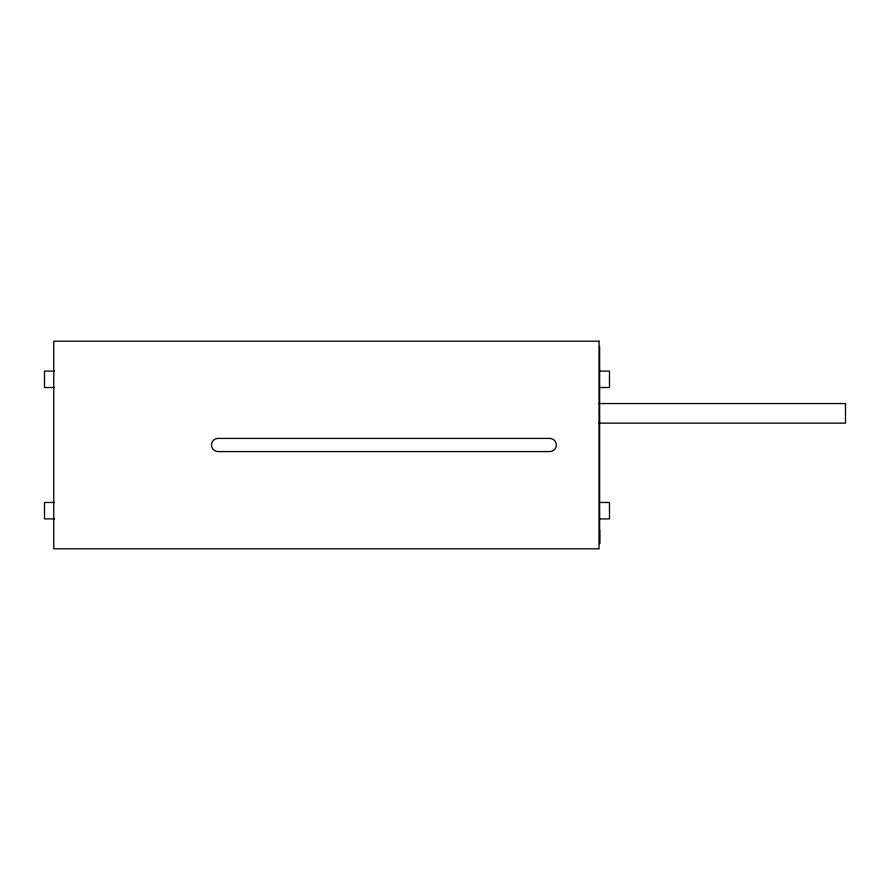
<?xml version="1.0" encoding="UTF-8"?>
<svg xmlns="http://www.w3.org/2000/svg" width="890" height="890" viewBox="0 0 890 890"><rect width="100%" height="100%" fill="white"/><g stroke="black" fill="none" stroke-linecap="round" stroke-linejoin="round"><path stroke-width="1.33" d="M599.638 530.407L599.638 543.545L599.638 346.455M54.357 371.097L44.5 371.097L44.5 387.517L54.357 387.517M599.638 371.097L609.483 371.097L609.483 387.517L599.638 387.517M598.792 403.548L845.5 403.548L845.5 423.151L598.792 423.151M54.357 502.483L44.5 502.483L44.5 518.903L54.357 518.903M599.638 502.483L609.483 502.483L609.483 518.903L599.638 518.903M599.048 341.204L53.767 341.204L53.767 548.796L599.048 548.796L599.048 341.204M549.775 438.425L218.017 438.425A6.575 6.575 0 0 0 211.442 445A6.575 6.575 0 0 0 218.017 451.575L549.775 451.575A6.575 6.575 0 0 0 556.35 445A6.575 6.575 0 0 0 549.775 438.425"/></g></svg>
